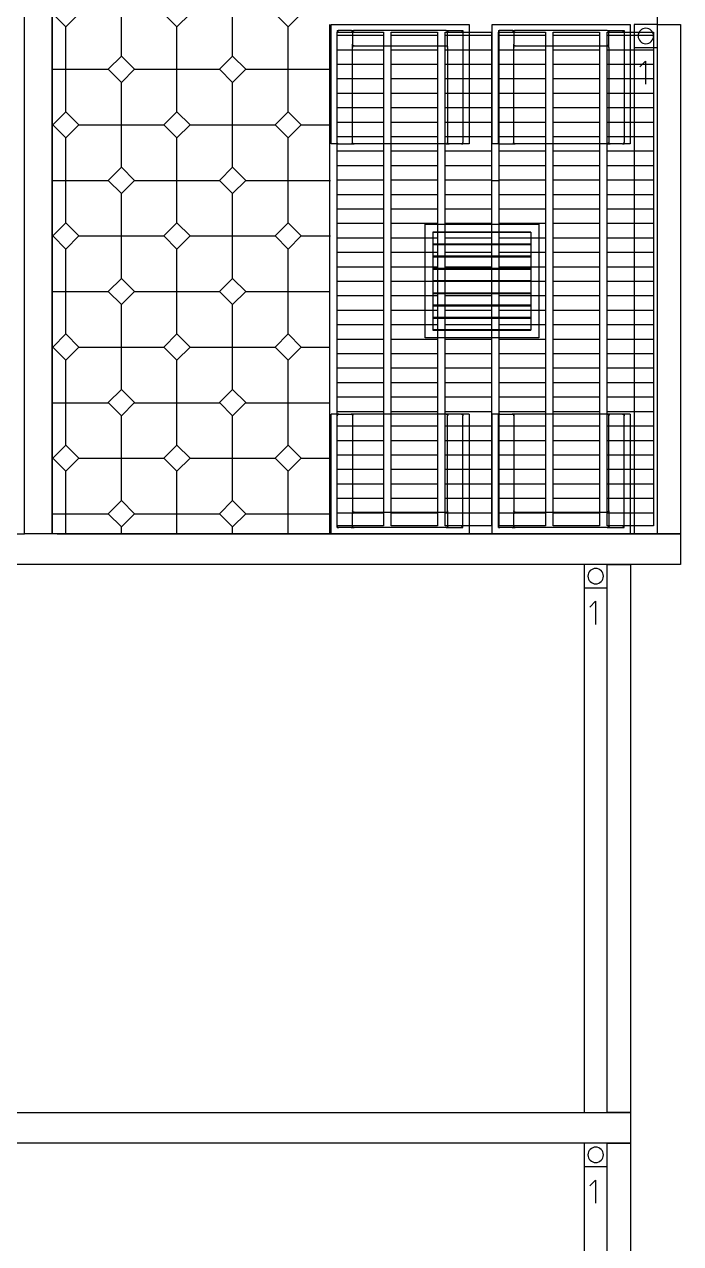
# Model space of a CAD drawing. Header units: millimetres. Extents: x -12551121 to 353735, y 112272 to 285506.
# Drawn here: x 99092 to 103342, y 161951 to 169851 of the extents above; entities that cross this region are included whole.
import ezdxf

# ---------------------------------------------------------------- set-up
doc = ezdxf.new("R2010")
doc.units = ezdxf.units.MM
doc.header["$MEASUREMENT"] = 0
for name, color, linetype in [('+AT9-HATCH', 8, 'Continuous'), ('+AT9_Hardscape', 1, 'Continuous'), ('AM-LOW WALL', 2, 'Continuous'), ('AM-SCUPPERDRAIN', 2, 'Continuous'), ('SHEARWALL L9-L28', 4, 'Continuous')]:
    doc.layers.add(name, color=color, linetype=linetype)
doc.layers.add('WALL-RETCUT-1', color=1, linetype='Continuous', lineweight=25)

# ---------------------------------------------------------------- blocks, each defined once
blk = doc.blocks.new('FT_1')
at = {"color": 0}
blk.add_lwpolyline([(-75, -75), (-75, 75), (75, 75), (75, -75)], close=True, dxfattribs=at)
blk.add_circle((0, 0), 50, dxfattribs=at)
blk = doc.blocks.new('cof2')
at = {"layer": '+AT9_Hardscape', "color": 1}
for p, q in [((-840.6, 1561.6), (52.9, 1561.6)), ((-840.6, 787.1), (-840.6, 1561.6)), ((-800.9, 1521.8), (-791, 1521.8)), ((-800.9, 1521.8), (-800.9, 1511.9)), ((-800.7, 1513.9), (-800.9, 1511.9)), ((-800.9, 797.1), (-800.9, 1511.9)), ((-800.2, 1515.7), (-800.7, 1513.9)), ((-799.2, 1517.4), (-800.2, 1515.7)), ((-798, 1518.9), (-799.2, 1517.4)), ((-796.5, 1520.2), (-798, 1518.9)), ((-794.8, 1521.1), (-796.5, 1520.2)), ((-792.9, 1521.7), (-794.8, 1521.1)), ((-791, 1521.8), (-792.9, 1521.7)), ((-711.6, 1521.8), (-791, 1521.8)), ((-709.6, 1521.7), (-711.6, 1521.8)), ((-711.6, 1521.8), (-691.7, 1521.8)), ((-707.8, 1521.1), (-709.6, 1521.7)), ((-706, 1520.2), (-707.8, 1521.1)), ((-704.5, 1518.9), (-706, 1520.2)), ((-703.3, 1517.4), (-704.5, 1518.9)), ((-702.4, 1515.7), (-703.3, 1517.4)), ((-701.8, 1513.9), (-702.4, 1515.7)), ((-701.6, 1511.9), (-701.8, 1513.9)), ((-701.4, 1513.9), (-701.6, 1511.9)), ((-701.6, 1511.9), (-701.6, 1432.5)), ((-700.9, 1515.7), (-701.4, 1513.9)), ((-700, 1517.4), (-700.9, 1515.7)), ((-698.7, 1518.9), (-700, 1517.4)), ((-697.2, 1520.2), (-698.7, 1518.9)), ((-695.5, 1521.1), (-697.2, 1520.2)), ((-693.6, 1521.7), (-695.5, 1521.1)), ((-691.7, 1521.8), (-693.6, 1521.7)), ((-96, 1521.8), (-691.7, 1521.8)), ((-96, 1521.8), (-94.1, 1521.7)), ((-96, 1521.8), (-76.1, 1521.8)), ((-94.1, 1521.7), (-92.2, 1521.1)), ((-92.2, 1521.1), (-90.5, 1520.2)), ((-90.5, 1520.2), (-89, 1518.9)), ((-89, 1518.9), (-87.7, 1517.4)), ((-87.7, 1517.4), (-86.8, 1515.7)), ((-86.8, 1515.7), (-86.3, 1513.9)), ((-86.3, 1513.9), (-86.1, 1511.9)), ((-85.9, 1513.9), (-86.1, 1511.9)), ((-86.1, 1432.5), (-86.1, 1511.9)), ((-85.3, 1515.7), (-85.9, 1513.9)), ((-84.4, 1517.4), (-85.3, 1515.7)), ((-84.4, 1517.4), (-83.2, 1518.9)), ((-83.2, 1518.9), (-81.7, 1520.2)), ((-81.7, 1520.2), (-79.9, 1521.1)), ((-79.9, 1521.1), (-78.1, 1521.7)), ((-78.1, 1521.7), (-76.1, 1521.8)), ((-76.1, 1521.8), (13.2, 1521.8)), ((13.2, 1521.8), (5.2, 1513.9)), ((13.2, 1521.8), (13.2, 797.1)), ((52.9, 1561.6), (52.9, 787.1)), ((202.9, 1561.6), (1096.5, 1561.6)), ((202.9, 787.1), (202.9, 1561.6)), ((242.6, 1521.8), (252.6, 1521.8)), ((242.6, 1521.8), (242.6, 1511.9)), ((242.8, 1513.9), (242.6, 1511.9)), ((242.6, 797.1), (242.6, 1511.9)), ((243.4, 1515.7), (242.8, 1513.9)), ((244.3, 1517.4), (243.4, 1515.7)), ((245.5, 1518.9), (244.3, 1517.4)), ((247.1, 1520.2), (245.5, 1518.9)), ((248.8, 1521.1), (247.1, 1520.2)), ((250.6, 1521.7), (248.8, 1521.1)), ((252.6, 1521.8), (250.6, 1521.7)), ((332, 1521.8), (252.6, 1521.8)), ((333.9, 1521.7), (332, 1521.8)), ((332, 1521.8), (351.9, 1521.8)), ((335.8, 1521.1), (333.9, 1521.7)), ((337.5, 1520.2), (335.8, 1521.1)), ((339, 1518.9), (337.5, 1520.2)), ((340.2, 1517.4), (339, 1518.9)), ((341.2, 1515.7), (340.2, 1517.4)), ((341.7, 1513.9), (341.2, 1515.7)), ((341.9, 1511.9), (341.7, 1513.9)), ((342.1, 1513.9), (341.9, 1511.9)), ((341.9, 1511.9), (341.9, 1432.5)), ((342.7, 1515.7), (342.1, 1513.9)), ((343.6, 1517.4), (342.7, 1515.7)), ((344.8, 1518.9), (343.6, 1517.4)), ((346.3, 1520.2), (344.8, 1518.9)), ((348.1, 1521.1), (346.3, 1520.2)), ((349.9, 1521.7), (348.1, 1521.1)), ((351.9, 1521.8), (349.9, 1521.7)), ((947.6, 1521.8), (351.9, 1521.8)), ((947.6, 1521.8), (949.5, 1521.7)), ((947.6, 1521.8), (967.4, 1521.8)), ((949.5, 1521.7), (951.4, 1521.1)), ((951.4, 1521.1), (953.1, 1520.2)), ((953.1, 1520.2), (954.6, 1518.9)), ((954.6, 1518.9), (955.8, 1517.4)), ((955.8, 1517.4), (956.7, 1515.7)), ((956.7, 1515.7), (957.3, 1513.9)), ((957.3, 1513.9), (957.5, 1511.9)), ((957.7, 1513.9), (957.5, 1511.9)), ((957.5, 1432.5), (957.5, 1511.9)), ((958.2, 1515.7), (957.7, 1513.9)), ((959.2, 1517.4), (958.2, 1515.7)), ((959.2, 1517.4), (960.4, 1518.9)), ((960.4, 1518.9), (961.9, 1520.2)), ((961.9, 1520.2), (963.6, 1521.1)), ((963.6, 1521.1), (965.5, 1521.7)), ((965.5, 1521.7), (967.4, 1521.8)), ((967.4, 1521.8), (1056.8, 1521.8)), ((1056.8, 1521.8), (1048.8, 1513.9)), ((1056.8, 1521.8), (1056.8, 797.1)), ((1096.5, 1561.6), (1096.5, 787.1)), ((-701.4, 1430.6), (-701.6, 1432.5)), ((-701.6, 1412.6), (-701.6, 1432.5)), ((-700.9, 1428.7), (-701.4, 1430.6)), ((-700, 1427), (-700.9, 1428.7)), ((-698.7, 1425.5), (-700, 1427)), ((-697.2, 1424.2), (-698.7, 1425.5)), ((-695.5, 1423.3), (-697.2, 1424.2)), ((-693.6, 1422.8), (-695.5, 1423.3)), ((-693.6, 1422.4), (-695.5, 1421.8)), ((-691.7, 1422.6), (-693.6, 1422.8)), ((-691.7, 1422.6), (-693.6, 1422.4)), ((-691.7, 1422.6), (-96, 1422.6)), ((-96, 1422.6), (-94.1, 1422.8)), ((-96, 1422.6), (-94.1, 1422.4)), ((-94.1, 1422.8), (-92.2, 1423.3)), ((-94.1, 1422.4), (-92.2, 1421.8)), ((-92.2, 1423.3), (-90.5, 1424.2)), ((-90.5, 1424.2), (-89, 1425.5)), ((-89, 1425.5), (-87.7, 1427)), ((-87.7, 1427), (-86.8, 1428.7)), ((-86.8, 1428.7), (-86.3, 1430.6)), ((-86.3, 1430.6), (-86.1, 1432.5)), ((-86.1, 1412.6), (-86.1, 1432.5)), ((342.1, 1430.6), (341.9, 1432.5)), ((341.9, 1412.6), (341.9, 1432.5)), ((342.7, 1428.7), (342.1, 1430.6)), ((343.6, 1427), (342.7, 1428.7)), ((344.8, 1425.5), (343.6, 1427)), ((346.3, 1424.2), (344.8, 1425.5)), ((348.1, 1423.3), (346.3, 1424.2)), ((349.9, 1422.8), (348.1, 1423.3)), ((349.9, 1422.4), (348.1, 1421.8)), ((351.9, 1422.6), (349.9, 1422.8)), ((351.9, 1422.6), (349.9, 1422.4)), ((351.9, 1422.6), (947.6, 1422.6)), ((947.6, 1422.6), (949.5, 1422.8)), ((947.6, 1422.6), (949.5, 1422.4)), ((949.5, 1422.8), (951.4, 1423.3)), ((949.5, 1422.4), (951.4, 1421.8)), ((951.4, 1423.3), (953.1, 1424.2)), ((953.1, 1424.2), (954.6, 1425.5)), ((954.6, 1425.5), (955.8, 1427)), ((955.8, 1427), (956.7, 1428.7)), ((956.7, 1428.7), (957.3, 1430.6)), ((957.3, 1430.6), (957.5, 1432.5)), ((957.5, 1412.6), (957.5, 1432.5)), ((-701.4, 1414.6), (-701.6, 1412.6)), ((-701.6, 797.1), (-701.6, 1412.6)), ((-700.9, 1416.4), (-701.4, 1414.6)), ((-700, 1418.2), (-700.9, 1416.4)), ((-698.7, 1419.7), (-700, 1418.2)), ((-697.2, 1420.9), (-698.7, 1419.7)), ((-695.5, 1421.8), (-697.2, 1420.9)), ((-92.2, 1421.8), (-90.5, 1420.9)), ((-90.5, 1420.9), (-89, 1419.7)), ((-89, 1419.7), (-87.7, 1418.2)), ((-87.7, 1418.2), (-86.8, 1416.4)), ((-86.3, 1414.6), (-86.8, 1416.4)), ((-86.1, 1412.6), (-86.3, 1414.6)), ((-86.1, 1412.6), (-86.1, 797.1)), ((342.1, 1414.6), (341.9, 1412.6)), ((341.9, 797.1), (341.9, 1412.6)), ((342.7, 1416.4), (342.1, 1414.6)), ((343.6, 1418.2), (342.7, 1416.4)), ((344.8, 1419.7), (343.6, 1418.2)), ((346.3, 1420.9), (344.8, 1419.7)), ((348.1, 1421.8), (346.3, 1420.9)), ((951.4, 1421.8), (953.1, 1420.9)), ((953.1, 1420.9), (954.6, 1419.7)), ((954.6, 1419.7), (955.8, 1418.2)), ((955.8, 1418.2), (956.7, 1416.4)), ((957.3, 1414.6), (956.7, 1416.4)), ((957.5, 1412.6), (957.3, 1414.6)), ((957.5, 1412.6), (957.5, 797.1)), ((-800.7, 795.1), (-800.9, 797.1)), ((-800.9, 787.1), (-800.9, 797.1)), ((-800.2, 793.3), (-800.7, 795.1)), ((-799.2, 791.6), (-800.2, 793.3)), ((-799.2, 791.6), (-798, 790.1)), ((-798, 790.1), (-796.5, 788.8)), ((-706, 788.8), (-704.5, 790.1)), ((-704.5, 790.1), (-703.3, 791.6)), ((-703.3, 791.6), (-702.4, 793.3)), ((-702.4, 793.3), (-701.8, 795.1)), ((-701.8, 795.1), (-701.6, 797.1)), ((-701.4, 795.1), (-701.6, 797.1)), ((-700.9, 793.3), (-701.4, 795.1)), ((-700, 791.6), (-700.9, 793.3)), ((-698.7, 790.1), (-700, 791.6)), ((-697.2, 788.8), (-698.7, 790.1)), ((-90.5, 788.8), (-89, 790.1)), ((-89, 790.1), (-87.7, 791.6)), ((-87.7, 791.6), (-86.8, 793.3)), ((-86.8, 793.3), (-86.3, 795.1)), ((-86.3, 795.1), (-86.1, 797.1)), ((-85.9, 795.1), (-86.1, 797.1)), ((-85.3, 793.3), (-85.9, 795.1)), ((-84.4, 791.6), (-85.3, 793.3)), ((-83.2, 790.1), (-84.4, 791.6)), ((-81.7, 788.8), (-83.2, 790.1)), ((8.8, 788.8), (10.3, 790.1)), ((10.3, 790.1), (11.5, 791.6)), ((11.5, 791.6), (12.5, 793.3)), ((12.5, 793.3), (13, 795.1)), ((13, 795.1), (13.2, 797.1)), ((13.2, 787.1), (13.2, 797.1)), ((242.8, 795.1), (242.6, 797.1)), ((242.6, 787.1), (242.6, 797.1)), ((243.4, 793.3), (242.8, 795.1)), ((244.3, 791.6), (243.4, 793.3)), ((244.3, 791.6), (245.5, 790.1)), ((245.5, 790.1), (247.1, 788.8)), ((337.5, 788.8), (339, 790.1)), ((339, 790.1), (340.2, 791.6)), ((340.2, 791.6), (341.2, 793.3)), ((341.2, 793.3), (341.7, 795.1)), ((341.7, 795.1), (341.9, 797.1)), ((342.1, 795.1), (341.9, 797.1)), ((342.7, 793.3), (342.1, 795.1)), ((343.6, 791.6), (342.7, 793.3)), ((344.8, 790.1), (343.6, 791.6)), ((346.3, 788.8), (344.8, 790.1)), ((953.1, 788.8), (954.6, 790.1)), ((954.6, 790.1), (955.8, 791.6)), ((955.8, 791.6), (956.7, 793.3)), ((956.7, 793.3), (957.3, 795.1)), ((957.3, 795.1), (957.5, 797.1)), ((957.7, 795.1), (957.5, 797.1)), ((958.2, 793.3), (957.7, 795.1)), ((959.2, 791.6), (958.2, 793.3)), ((960.4, 790.1), (959.2, 791.6)), ((961.9, 788.8), (960.4, 790.1)), ((1052.4, 788.8), (1053.9, 790.1)), ((1053.9, 790.1), (1055.1, 791.6)), ((1055.1, 791.6), (1056, 793.3)), ((1056, 793.3), (1056.6, 795.1)), ((1056.6, 795.1), (1056.8, 797.1)), ((1056.8, 787.1), (1056.8, 797.1)), ((-800.9, 787.1), (-840.6, 787.1)), ((-800.9, 787.1), (-791, 787.1)), ((-796.5, 788.8), (-794.8, 787.9)), ((-794.8, 787.9), (-792.9, 787.3)), ((-792.9, 787.3), (-791, 787.1)), ((-791, 787.1), (-711.6, 787.1)), ((-711.6, 787.1), (-709.6, 787.3)), ((-711.6, 787.1), (-691.7, 787.1)), ((-709.6, 787.3), (-707.8, 787.9)), ((-707.8, 787.9), (-706, 788.8)), ((-695.5, 787.9), (-697.2, 788.8)), ((-693.6, 787.3), (-695.5, 787.9)), ((-691.7, 787.1), (-693.6, 787.3)), ((-96, 787.1), (-691.7, 787.1)), ((-96, 787.1), (-94.1, 787.3)), ((-96, 787.1), (-76.1, 787.1)), ((-94.1, 787.3), (-92.2, 787.9)), ((-92.2, 787.9), (-90.5, 788.8)), ((-79.9, 787.9), (-81.7, 788.8)), ((-78.1, 787.3), (-79.9, 787.9)), ((-76.1, 787.1), (-78.1, 787.3)), ((3.3, 787.1), (-76.1, 787.1)), ((3.3, 787.1), (5.2, 787.3)), ((3.3, 787.1), (13.2, 787.1)), ((5.2, 787.3), (7.1, 787.9)), ((7.1, 787.9), (8.8, 788.8)), ((52.9, 787.1), (13.2, 787.1)), ((242.6, 787.1), (202.9, 787.1)), ((242.6, 787.1), (252.6, 787.1)), ((247.1, 788.8), (248.8, 787.9)), ((248.8, 787.9), (250.6, 787.3)), ((250.6, 787.3), (252.6, 787.1)), ((252.6, 787.1), (332, 787.1)), ((332, 787.1), (333.9, 787.3)), ((332, 787.1), (351.9, 787.1)), ((333.9, 787.3), (335.8, 787.9)), ((335.8, 787.9), (337.5, 788.8)), ((348.1, 787.9), (346.3, 788.8)), ((349.9, 787.3), (348.1, 787.9)), ((351.9, 787.1), (349.9, 787.3)), ((947.6, 787.1), (351.9, 787.1)), ((947.6, 787.1), (949.5, 787.3)), ((947.6, 787.1), (967.4, 787.1)), ((949.5, 787.3), (951.4, 787.9)), ((951.4, 787.9), (953.1, 788.8)), ((963.6, 787.9), (961.9, 788.8)), ((965.5, 787.3), (963.6, 787.9)), ((967.4, 787.1), (965.5, 787.3)), ((1046.8, 787.1), (967.4, 787.1)), ((1046.8, 787.1), (1048.8, 787.3)), ((1046.8, 787.1), (1056.8, 787.1)), ((1048.8, 787.3), (1050.6, 787.9)), ((1050.6, 787.9), (1052.4, 788.8)), ((1096.5, 787.1), (1056.8, 787.1)), ((-232.5, -469.7), (-232.5, 266.9)), ((-232.5, 266.9), (504.1, 266.9)), ((504.1, 266.9), (504.1, -469.7)), ((453.3, 216.1), (-181.7, 216.1)), ((-181.7, 216.1), (-181.7, 214.4)), ((-181.7, 214.4), (-181.7, 138.2)), ((-181.7, 214.4), (453.3, 214.4)), ((453.3, 216.1), (453.3, 214.4)), ((453.3, 214.4), (453.3, 138.2)), ((-181.7, 138.2), (-181.7, 135.1)), ((453.3, 138.2), (-181.7, 138.2)), ((-181.7, 135.1), (-181.7, 58.9)), ((-181.7, 135.1), (453.3, 135.1)), ((453.3, 138.2), (453.3, 135.1)), ((453.3, 135.1), (453.3, 58.9)), ((-181.7, 58.9), (-181.7, 55.7)), ((453.3, 58.9), (-181.7, 58.9)), ((-181.7, 55.7), (453.3, 55.7)), ((-181.7, 55.7), (-181.7, -20.5)), ((453.3, 58.9), (453.3, 55.7)), ((453.3, 55.7), (453.3, -20.5)), ((-181.7, -20.5), (-181.7, -23.7)), ((453.3, -20.5), (-181.7, -20.5)), ((-181.7, -23.7), (453.3, -23.7)), ((-181.7, -23.7), (-181.7, -99.9)), ((453.3, -20.5), (453.3, -23.7)), ((453.3, -23.7), (453.3, -99.9)), ((-181.7, -99.9), (-181.7, -103.1)), ((453.3, -99.9), (-181.7, -99.9)), ((-181.7, -103.1), (-181.7, -179.3)), ((-181.7, -103.1), (453.3, -103.1)), ((453.3, -99.9), (453.3, -103.1)), ((453.3, -103.1), (453.3, -179.3)), ((-181.7, -179.3), (-181.7, -182.4)), ((453.3, -179.3), (-181.7, -179.3)), ((-181.7, -182.4), (453.3, -182.4)), ((-181.7, -182.4), (-181.7, -258.6)), ((453.3, -179.3), (453.3, -182.4)), ((453.3, -182.4), (453.3, -258.6)), ((-181.7, -258.6), (-181.7, -261.8)), ((453.3, -258.6), (-181.7, -258.6)), ((-181.7, -261.8), (-181.7, -338)), ((-181.7, -261.8), (453.3, -261.8)), ((453.3, -258.6), (453.3, -261.8)), ((453.3, -261.8), (453.3, -338)), ((-181.7, -338), (-181.7, -341.2)), ((453.3, -338), (-181.7, -338)), ((-181.7, -341.2), (453.3, -341.2)), ((-181.7, -341.2), (-181.7, -417.4)), ((453.3, -338), (453.3, -341.2)), ((453.3, -341.2), (453.3, -417.4)), ((504.1, -469.7), (-232.5, -469.7)), ((-181.7, -417.4), (-181.7, -418.9)), ((453.3, -417.4), (-181.7, -417.4)), ((-181.7, -418.9), (453.3, -418.9)), ((453.3, -417.4), (453.3, -418.9)), ((-800.9, -964), (-840.6, -964)), ((-840.6, -1738.4), (-840.6, -964)), ((-791, -964), (-800.9, -964)), ((-800.9, -974), (-800.9, -964)), ((-800.7, -972), (-800.9, -974)), ((-800.9, -1688.8), (-800.9, -974)), ((-800.2, -970.2), (-800.7, -972)), ((-799.2, -968.4), (-800.2, -970.2)), ((-798, -966.9), (-799.2, -968.4)), ((-798, -966.9), (-796.5, -965.7)), ((-796.5, -965.7), (-794.8, -964.8)), ((-794.8, -964.8), (-792.9, -964.2)), ((-792.9, -964.2), (-791, -964)), ((-791, -964), (-711.6, -964)), ((-711.6, -964), (-709.6, -964.2)), ((-691.7, -964), (-711.6, -964)), ((-709.6, -964.2), (-707.8, -964.8)), ((-707.8, -964.8), (-706, -965.7)), ((-706, -965.7), (-704.5, -966.9)), ((-704.5, -966.9), (-703.3, -968.4)), ((-703.3, -968.4), (-702.4, -970.2)), ((-702.4, -970.2), (-701.8, -972)), ((-701.8, -972), (-701.6, -974)), ((-701.4, -972), (-701.6, -974)), ((-701.6, -974), (-701.6, -1589.5)), ((-700.9, -970.2), (-701.4, -972)), ((-700, -968.4), (-700.9, -970.2)), ((-698.7, -966.9), (-700, -968.4)), ((-697.2, -965.7), (-698.7, -966.9)), ((-695.5, -964.8), (-697.2, -965.7)), ((-693.6, -964.2), (-695.5, -964.8)), ((-691.7, -964), (-693.6, -964.2)), ((-96, -964), (-691.7, -964)), ((-96, -964), (-94.1, -964.2)), ((-76.1, -964), (-96, -964)), ((-94.1, -964.2), (-92.2, -964.8)), ((-92.2, -964.8), (-90.5, -965.7)), ((-90.5, -965.7), (-89, -966.9)), ((-89, -966.9), (-87.7, -968.4)), ((-87.7, -968.4), (-86.8, -970.2)), ((-86.8, -970.2), (-86.3, -972)), ((-86.3, -972), (-86.1, -974)), ((-85.9, -972), (-86.1, -974)), ((-86.1, -1589.5), (-86.1, -974)), ((-85.3, -970.2), (-85.9, -972)), ((-84.4, -968.4), (-85.3, -970.2)), ((-83.2, -966.9), (-84.4, -968.4)), ((-81.7, -965.7), (-83.2, -966.9)), ((-79.9, -964.8), (-81.7, -965.7)), ((-78.1, -964.2), (-79.9, -964.8)), ((-76.1, -964), (-78.1, -964.2)), ((3.3, -964), (-76.1, -964)), ((3.3, -964), (5.2, -964.2)), ((13.2, -964), (3.3, -964)), ((5.2, -964.2), (7.1, -964.8)), ((7.1, -964.8), (8.8, -965.7)), ((8.8, -965.7), (10.3, -966.9)), ((10.3, -966.9), (11.5, -968.4)), ((11.5, -968.4), (12.5, -970.2)), ((12.5, -970.2), (13, -972)), ((13, -972), (13.2, -974)), ((52.9, -964), (13.2, -964)), ((13.2, -964), (13.2, -974)), ((13.2, -1698.7), (13.2, -974)), ((52.9, -964), (52.9, -1738.4)), ((242.6, -964), (202.9, -964)), ((202.9, -1738.4), (202.9, -964)), ((252.6, -964), (242.6, -964)), ((242.6, -974), (242.6, -964)), ((242.8, -972), (242.6, -974)), ((242.6, -1688.8), (242.6, -974)), ((243.4, -970.2), (242.8, -972)), ((244.3, -968.4), (243.4, -970.2)), ((245.5, -966.9), (244.3, -968.4)), ((245.5, -966.9), (247.1, -965.7)), ((247.1, -965.7), (248.8, -964.8)), ((248.8, -964.8), (250.6, -964.2)), ((250.6, -964.2), (252.6, -964)), ((252.6, -964), (332, -964)), ((332, -964), (333.9, -964.2)), ((351.9, -964), (332, -964)), ((333.9, -964.2), (335.8, -964.8)), ((335.8, -964.8), (337.5, -965.7)), ((337.5, -965.7), (339, -966.9)), ((339, -966.9), (340.2, -968.4)), ((340.2, -968.4), (341.2, -970.2)), ((341.2, -970.2), (341.7, -972)), ((341.7, -972), (341.9, -974)), ((342.1, -972), (341.9, -974)), ((341.9, -974), (341.9, -1589.5)), ((342.7, -970.2), (342.1, -972)), ((343.6, -968.4), (342.7, -970.2)), ((344.8, -966.9), (343.6, -968.4)), ((346.3, -965.7), (344.8, -966.9)), ((348.1, -964.8), (346.3, -965.7)), ((349.9, -964.2), (348.1, -964.8)), ((351.9, -964), (349.9, -964.2)), ((947.6, -964), (351.9, -964)), ((947.6, -964), (949.5, -964.2)), ((967.4, -964), (947.6, -964)), ((949.5, -964.2), (951.4, -964.8)), ((951.4, -964.8), (953.1, -965.7)), ((953.1, -965.7), (954.6, -966.9)), ((954.6, -966.9), (955.8, -968.4)), ((955.8, -968.4), (956.7, -970.2)), ((956.7, -970.2), (957.3, -972)), ((957.3, -972), (957.5, -974)), ((957.7, -972), (957.5, -974)), ((957.5, -1589.5), (957.5, -974)), ((958.2, -970.2), (957.7, -972)), ((959.2, -968.4), (958.2, -970.2)), ((960.4, -966.9), (959.2, -968.4)), ((961.9, -965.7), (960.4, -966.9)), ((963.6, -964.8), (961.9, -965.7)), ((965.5, -964.2), (963.6, -964.8)), ((967.4, -964), (965.5, -964.2)), ((1046.8, -964), (967.4, -964)), ((1046.8, -964), (1048.8, -964.2)), ((1056.8, -964), (1046.8, -964)), ((1048.8, -964.2), (1050.6, -964.8)), ((1050.6, -964.8), (1052.4, -965.7)), ((1052.4, -965.7), (1053.9, -966.9)), ((1053.9, -966.9), (1055.1, -968.4)), ((1055.1, -968.4), (1056, -970.2)), ((1056, -970.2), (1056.6, -972)), ((1056.6, -972), (1056.8, -974)), ((1096.5, -964), (1056.8, -964)), ((1056.8, -964), (1056.8, -974)), ((1056.8, -1698.7), (1056.8, -974)), ((1096.5, -964), (1096.5, -1738.4)), ((-701.4, -1591.5), (-701.6, -1589.5)), ((-701.6, -1589.5), (-701.6, -1609.4)), ((-701.4, -1607.4), (-701.6, -1609.4)), ((-701.6, -1688.8), (-701.6, -1609.4)), ((-700.9, -1593.3), (-701.4, -1591.5)), ((-700.9, -1605.6), (-701.4, -1607.4)), ((-700, -1595), (-700.9, -1593.3)), ((-700, -1603.9), (-700.9, -1605.6)), ((-698.7, -1596.5), (-700, -1595)), ((-698.7, -1602.4), (-700, -1603.9)), ((-697.2, -1597.8), (-698.7, -1596.5)), ((-697.2, -1601.1), (-698.7, -1602.4)), ((-695.5, -1598.7), (-697.2, -1597.8)), ((-695.5, -1600.2), (-697.2, -1601.1)), ((-693.6, -1599.3), (-695.5, -1598.7)), ((-693.6, -1599.6), (-695.5, -1600.2)), ((-691.7, -1599.4), (-693.6, -1599.3)), ((-691.7, -1599.4), (-693.6, -1599.6)), ((-691.7, -1599.4), (-96, -1599.4)), ((-96, -1599.4), (-94.1, -1599.3)), ((-96, -1599.4), (-94.1, -1599.6)), ((-94.1, -1599.3), (-92.2, -1598.7)), ((-94.1, -1599.6), (-92.2, -1600.2)), ((-92.2, -1598.7), (-90.5, -1597.8)), ((-92.2, -1600.2), (-90.5, -1601.1)), ((-90.5, -1597.8), (-89, -1596.5)), ((-90.5, -1601.1), (-89, -1602.4)), ((-89, -1596.5), (-87.7, -1595)), ((-89, -1602.4), (-87.7, -1603.9)), ((-87.7, -1595), (-86.8, -1593.3)), ((-87.7, -1603.9), (-86.8, -1605.6)), ((-86.3, -1591.5), (-86.8, -1593.3)), ((-86.8, -1605.6), (-86.3, -1607.4)), ((-86.1, -1589.5), (-86.3, -1591.5)), ((-86.3, -1607.4), (-86.1, -1609.4)), ((-86.1, -1589.5), (-86.1, -1609.4)), ((-86.1, -1609.4), (-86.1, -1688.8)), ((342.1, -1591.5), (341.9, -1589.5)), ((341.9, -1589.5), (341.9, -1609.4)), ((342.1, -1607.4), (341.9, -1609.4)), ((341.9, -1688.8), (341.9, -1609.4)), ((342.7, -1593.3), (342.1, -1591.5)), ((342.7, -1605.6), (342.1, -1607.4)), ((343.6, -1595), (342.7, -1593.3)), ((343.6, -1603.9), (342.7, -1605.6)), ((344.8, -1596.5), (343.6, -1595)), ((344.8, -1602.4), (343.6, -1603.9)), ((346.3, -1597.8), (344.8, -1596.5)), ((346.3, -1601.1), (344.8, -1602.4)), ((348.1, -1598.7), (346.3, -1597.8)), ((348.1, -1600.2), (346.3, -1601.1)), ((349.9, -1599.3), (348.1, -1598.7)), ((349.9, -1599.6), (348.1, -1600.2)), ((351.9, -1599.4), (349.9, -1599.3)), ((351.9, -1599.4), (349.9, -1599.6)), ((351.9, -1599.4), (947.6, -1599.4)), ((947.6, -1599.4), (949.5, -1599.3)), ((947.6, -1599.4), (949.5, -1599.6)), ((949.5, -1599.3), (951.4, -1598.7)), ((949.5, -1599.6), (951.4, -1600.2)), ((951.4, -1598.7), (953.1, -1597.8)), ((951.4, -1600.2), (953.1, -1601.1)), ((953.1, -1597.8), (954.6, -1596.5)), ((953.1, -1601.1), (954.6, -1602.4)), ((954.6, -1596.5), (955.8, -1595)), ((954.6, -1602.4), (955.8, -1603.9)), ((955.8, -1595), (956.7, -1593.3)), ((955.8, -1603.9), (956.7, -1605.6)), ((957.3, -1591.5), (956.7, -1593.3)), ((956.7, -1605.6), (957.3, -1607.4)), ((957.5, -1589.5), (957.3, -1591.5)), ((957.3, -1607.4), (957.5, -1609.4)), ((957.5, -1589.5), (957.5, -1609.4)), ((957.5, -1609.4), (957.5, -1688.8)), ((-800.7, -1690.7), (-800.9, -1688.8)), ((-800.9, -1698.7), (-800.9, -1688.8)), ((-800.9, -1698.7), (-791, -1698.7)), ((-800.2, -1692.6), (-800.7, -1690.7)), ((-799.2, -1694.3), (-800.2, -1692.6)), ((-798, -1695.8), (-799.2, -1694.3)), ((-796.5, -1697.1), (-798, -1695.8)), ((-794.8, -1698), (-796.5, -1697.1)), ((-792.9, -1698.5), (-794.8, -1698)), ((-791, -1698.7), (-792.9, -1698.5)), ((-711.6, -1698.7), (-791, -1698.7)), ((-709.6, -1698.5), (-711.6, -1698.7)), ((-711.6, -1698.7), (-691.7, -1698.7)), ((-707.8, -1698), (-709.6, -1698.5)), ((-706, -1697.1), (-707.8, -1698)), ((-704.5, -1695.8), (-706, -1697.1)), ((-703.3, -1694.3), (-704.5, -1695.8)), ((-702.4, -1692.6), (-703.3, -1694.3)), ((-701.8, -1690.7), (-702.4, -1692.6)), ((-701.6, -1688.8), (-701.8, -1690.7)), ((-701.4, -1690.7), (-701.6, -1688.8)), ((-700.9, -1692.6), (-701.4, -1690.7)), ((-700, -1694.3), (-700.9, -1692.6)), ((-698.7, -1695.8), (-700, -1694.3)), ((-697.2, -1697.1), (-698.7, -1695.8)), ((-695.5, -1698), (-697.2, -1697.1)), ((-693.6, -1698.5), (-695.5, -1698)), ((-691.7, -1698.7), (-693.6, -1698.5)), ((-96, -1698.7), (-691.7, -1698.7)), ((-96, -1698.7), (-94.1, -1698.5)), ((-96, -1698.7), (-76.1, -1698.7)), ((-94.1, -1698.5), (-92.2, -1698)), ((-92.2, -1698), (-90.5, -1697.1)), ((-90.5, -1697.1), (-89, -1695.8)), ((-89, -1695.8), (-87.7, -1694.3)), ((-87.7, -1694.3), (-86.8, -1692.6)), ((-86.8, -1692.6), (-86.3, -1690.7)), ((-86.3, -1690.7), (-86.1, -1688.8)), ((-85.9, -1690.7), (-86.1, -1688.8)), ((-85.3, -1692.6), (-85.9, -1690.7)), ((-84.4, -1694.3), (-85.3, -1692.6)), ((-84.4, -1694.3), (-83.2, -1695.8)), ((-83.2, -1695.8), (-81.7, -1697.1)), ((-81.7, -1697.1), (-79.9, -1698)), ((-79.9, -1698), (-78.1, -1698.5)), ((-78.1, -1698.5), (-76.1, -1698.7)), ((-76.1, -1698.7), (13.2, -1698.7)), ((13.2, -1698.7), (5.2, -1690.7)), ((242.8, -1690.7), (242.6, -1688.8)), ((242.6, -1698.7), (242.6, -1688.8)), ((242.6, -1698.7), (252.6, -1698.7)), ((243.4, -1692.6), (242.8, -1690.7)), ((244.3, -1694.3), (243.4, -1692.6)), ((245.5, -1695.8), (244.3, -1694.3)), ((247.1, -1697.1), (245.5, -1695.8)), ((248.8, -1698), (247.1, -1697.1)), ((250.6, -1698.5), (248.8, -1698)), ((252.6, -1698.7), (250.6, -1698.5)), ((332, -1698.7), (252.6, -1698.7)), ((333.9, -1698.5), (332, -1698.7)), ((332, -1698.7), (351.9, -1698.7)), ((335.8, -1698), (333.9, -1698.5)), ((337.5, -1697.1), (335.8, -1698)), ((339, -1695.8), (337.5, -1697.1)), ((340.2, -1694.3), (339, -1695.8)), ((341.2, -1692.6), (340.2, -1694.3)), ((341.7, -1690.7), (341.2, -1692.6)), ((341.9, -1688.8), (341.7, -1690.7)), ((342.1, -1690.7), (341.9, -1688.8)), ((342.7, -1692.6), (342.1, -1690.7)), ((343.6, -1694.3), (342.7, -1692.6)), ((344.8, -1695.8), (343.6, -1694.3)), ((346.3, -1697.1), (344.8, -1695.8)), ((348.1, -1698), (346.3, -1697.1)), ((349.9, -1698.5), (348.1, -1698)), ((351.9, -1698.7), (349.9, -1698.5)), ((947.6, -1698.7), (351.9, -1698.7)), ((947.6, -1698.7), (949.5, -1698.5)), ((947.6, -1698.7), (967.4, -1698.7)), ((949.5, -1698.5), (951.4, -1698)), ((951.4, -1698), (953.1, -1697.1)), ((953.1, -1697.1), (954.6, -1695.8)), ((954.6, -1695.8), (955.8, -1694.3)), ((955.8, -1694.3), (956.7, -1692.6)), ((956.7, -1692.6), (957.3, -1690.7)), ((957.3, -1690.7), (957.5, -1688.8)), ((957.7, -1690.7), (957.5, -1688.8)), ((958.2, -1692.6), (957.7, -1690.7)), ((959.2, -1694.3), (958.2, -1692.6)), ((959.2, -1694.3), (960.4, -1695.8)), ((960.4, -1695.8), (961.9, -1697.1)), ((961.9, -1697.1), (963.6, -1698)), ((963.6, -1698), (965.5, -1698.5)), ((965.5, -1698.5), (967.4, -1698.7)), ((967.4, -1698.7), (1056.8, -1698.7)), ((1056.8, -1698.7), (1048.8, -1690.7)), ((52.9, -1738.4), (-840.6, -1738.4)), ((1096.5, -1738.4), (202.9, -1738.4))]:
    blk.add_line(p, q, dxfattribs=at)

msp = doc.modelspace()

# ---------------------------------------------------------------- hatches: boundary and pattern name
at = {"layer": '+AT9-HATCH'}
h = msp.add_hatch(dxfattribs=at)
h.set_pattern_fill('LINE', color=8, scale=750)
h.paths.add_polyline_path([(98342.2, 176851.5), (98342.2, 179526.5), (97292.2, 179526.5, 0.414214), (96392.2, 178626.5), (96392.2, 177751.5, -0.414214), (95292.2, 176651.5), (94892.2, 176651.5), (94892.2, 174751.5), (96392.2, 174751.5, 0.414214), (97292.2, 175651.5), (97292.2, 176001.5), (97292.2, 176451.5, -0.414214), (97692.2, 176851.5), (98342.2, 176851.5)], is_closed=False)
h.paths.add_polyline_path([(98392.2, 179526.5), (98392.2, 176851.5), (98692.2, 176851.5), (98692.2, 179526.5)])
h.paths.add_polyline_path([(98742.2, 179526.5), (98742.2, 176851.5), (99042.2, 176851.5), (99042.2, 179526.5)])
h.paths.add_polyline_path([(99367.2, 179526.5), (99367.2, 176851.5), (99667.2, 176851.5), (99667.2, 179526.5)])
h.paths.add_polyline_path([(99717.2, 179526.5), (99717.2, 176851.5), (100017.2, 176851.5), (100017.2, 179526.5)])
h.paths.add_polyline_path([(100067.2, 179526.5), (100067.2, 176851.5), (100367.2, 176851.5), (100367.2, 179526.5)])
h.paths.add_polyline_path([(100417.2, 179526.5), (100417.2, 176851.5), (100717.2, 176851.5), (100717.2, 179526.5)])
h.paths.add_polyline_path([(101067.2, 176716), (101067.2, 179526.5), (100767.2, 179526.5), (100767.2, 176851.5), (100767.2, 176851.5, -0.21525)])
h.paths.add_polyline_path([(101117.2, 179526.5), (101117.2, 173451.5), (101417.2, 173451.5), (101417.2, 179504, 0.056082), (101217.2, 179526.5), (101117.2, 179526.5)], is_closed=False)
h.paths.add_polyline_path([(101467.2, 179491.1), (101467.2, 173451.5), (101767.2, 173451.5), (101767.2, 179338.9, 0.094274)])
h.paths.add_polyline_path([(102117.2, 178626.6, 0.213378), (101817.2, 179297.3), (101817.2, 173451.5), (102117.2, 173451.5), (102117.2, 178626.5)], is_closed=False)
h.paths.add_polyline_path([(101817.2, 173101.5), (101817.2, 170101.5), (102117.2, 170101.5), (102117.2, 173101.5)])
h.paths.add_polyline_path([(101467.2, 173101.5), (101467.2, 170101.5), (101767.2, 170101.5), (101767.2, 173101.5)])
h.paths.add_polyline_path([(101117.2, 173101.5), (101117.2, 170101.5), (101417.2, 170101.5), (101417.2, 173101.5)])
h.paths.add_polyline_path([(101117.2, 169801.5), (101117.2, 166601.5), (101417.2, 166601.5), (101417.2, 169801.5)])
h.paths.add_polyline_path([(101467.2, 169801.5), (101467.2, 166601.5), (101767.2, 166601.5), (101767.2, 169801.5)])
h.paths.add_polyline_path([(101817.2, 169801.5), (101817.2, 166601.5), (102117.2, 166601.5), (102117.2, 169801.5)])
h.paths.add_polyline_path([(102517.2, 169801.5), (102817.2, 169801.5), (102817.2, 166601.5), (102517.2, 166601.5)])
h.paths.add_polyline_path([(102167.2, 169801.5), (102467.2, 169801.5), (102467.2, 166601.5), (102167.2, 166601.5)])
h.paths.add_polyline_path([(102867.2, 169801.5), (103167.2, 169801.5), (103167.2, 166601.5), (102867.2, 166601.5)])
h.paths.add_polyline_path([(102867.2, 173101.5), (103167.2, 173101.5), (103167.2, 170101.5), (102867.2, 170101.5)])
h.paths.add_polyline_path([(102167.2, 173101.5), (102467.2, 173101.5), (102467.2, 170101.5), (102167.2, 170101.5)])
h.paths.add_polyline_path([(102517.2, 173101.5), (102817.2, 173101.5), (102817.2, 170101.5), (102517.2, 170101.5)])
at = {"layer": '+AT9_Hardscape'}
h = msp.add_hatch(dxfattribs=at)
h.set_pattern_fill('CTYSQMK2', color=8, scale=30)
h.set_pattern_definition([(0, (84.85, 0), (360, 360), [550.293, -169.707]), (90, (0, 84.85), (-360, 360), [550.293, -169.707]), (45, (275.15, 360), (-360.0008, 360.0008), [120, -389.118]), (315, (275.15, 360), (360.0008, 360.0008), [120, -389.118]), (45, (360, 275.15), (-360.0008, 360.0008), [120, -389.118]), (315, (360, 444.85), (360.0008, 360.0008), [120, -389.118])])
h.paths.add_polyline_path([(103192.2, 169851.6), (101067.2, 169851.6), (101067.2, 170051.5), (101067.2, 173151.6), (101067.2, 173351.5), (101067.2, 176451.5, 0.414214), (100767.2, 176751.5), (99292.2, 176751.5), (99092.2, 176751.5), (98142.2, 176751.5), (97692.2, 176751.5, 0.414213), (97392.2, 176451.5), (97392.2, 176001.5), (97392.2, 175651.5, -0.414214), (96392.2, 174651.5), (94842.2, 174651.5), (94842.2, 173826.5), (97342.2, 173826.5), (97342.2, 173226.5), (97342.2, 171216.5), (99072.2, 171216.5), (99092.2, 171216.5), (99092.2, 175751.6), (99272.2, 175751.6), (99292.2, 175751.5), (99292.2, 170526.6), (99272.2, 170526.5), (99272.2, 166551.6), (101067.2, 166551.6), (101078.7, 169851.5), (101972.2, 169851.5), (101972.2, 169801.5), (102117.2, 169801.5), (102117.2, 168556.8), (102167.2, 168556.8), (102161.9, 169077.1), (102122.2, 169077.1), (102122.2, 169851.5), (103015.8, 169851.5), (103015.8, 169801.5), (103042.2, 169801.5), (103042.2, 169851.5), (103192.2, 169851.5)], is_closed=False)
h.paths.add_polyline_path([(102167.2, 171018), (102117.2, 171021.5), (102167.2, 171020.1), (102175.7, 171019.9)], is_closed=False)
h.paths.add_polyline_path([(94842.2, 173226.5), (94822.2, 171216.5), (96211.9, 171216.5), (96442.2, 171216.5), (96442.2, 173226.5), (94842.2, 173226.5)])
h.paths.add_polyline_path([(96442.2, 173226.5), (96442.2, 171216.5), (96742.2, 171216.5), (96742.2, 173226.5)])
h.paths.add_polyline_path([(97042.2, 173226.5), (96742.2, 173226.5), (96742.2, 171216.5), (97042.2, 171216.5)])
h.paths.add_polyline_path([(97042.2, 171216.5), (97342.2, 171216.5), (97342.2, 173226.5), (97042.2, 173226.5)])

# ---------------------------------------------------------------- linework, layer by layer
msp.add_line((101067.2, 169851.5, 0), (101067.2, 166551.5, 0), dxfattribs=at)
at = {"layer": '+AT9_Hardscape', "elevation": 0}
msp.add_lwpolyline([(101067.2, 166551.5), (99272.2, 166551.5), (99272.2, 175751.6), (99092.2, 175751.5), (99092.2, 171216.5), (94822.2, 171216.5), (94842.2, 173226.5), (97342.2, 173226.5), (97342.2, 173826.5), (94842.2, 173826.5), (94842.2, 174651.5), (96392.2, 174651.5)], dxfattribs=at)
for points in [[(99092.2, 175751.6), (99272.2, 175751.6), (99272.2, 166551.5), (99092.2, 166551.5)], [(101117.2, 169801.5), (101417.2, 169801.5), (101417.2, 166601.5), (101117.2, 166601.5)], [(101467.2, 169801.5), (101767.2, 169801.5), (101767.2, 166601.5), (101467.2, 166601.5)], [(101817.2, 169801.5), (102117.2, 169801.5), (102117.2, 166601.5), (101817.2, 166601.5)], [(102167.2, 169801.5), (102467.2, 169801.5), (102467.2, 166601.5), (102167.2, 166601.5)], [(102517.2, 169801.5), (102817.2, 169801.5), (102817.2, 166601.5), (102517.2, 166601.5)], [(102867.2, 169801.5), (103167.2, 169801.5), (103167.2, 166601.5), (102867.2, 166601.5)]]:
    msp.add_lwpolyline(points, close=True, dxfattribs=at)
msp.add_line((103192.2, 166551.5), (103192.2, 173151.5))
at = {"layer": 'AM-LOW WALL'}
for points in [[(103342.2, 166551.5), (103192.2, 166551.5), (103192.2, 169851.5), (103342.2, 169851.5)], [(103017.2, 162801.5), (102867.2, 162801.5), (102867.2, 166351.5), (103017.2, 166351.5)], [(103017.2, 159051.5), (102867.2, 159051.5), (102867.2, 162601.5), (103017.2, 162601.5)]]:
    msp.add_lwpolyline(points, close=True, dxfattribs=at)
at = {"layer": 'AM-LOW WALL', "elevation": 0}
for points in [[(103342.2, 166551.5), (103192.2, 166551.5), (103192.2, 169851.5), (103342.2, 169851.5)], [(103017.2, 162801.5), (102867.2, 162801.5), (102867.2, 166351.5), (103017.2, 166351.5)], [(103017.2, 159051.5), (102867.2, 159051.5), (102867.2, 162601.5), (103017.2, 162601.5)]]:
    msp.add_lwpolyline(points, close=True, dxfattribs=at)
at = {"layer": 'AM-SCUPPERDRAIN', "color": 9}
for points in [[(103042.2, 169701.5), (103042.2, 166551.5)], [(103078.3, 169575.8), (103115.8, 169613.3), (103115.8, 169463.3)], [(102717.2, 166201.5), (102717.2, 162801.5)], [(102753.3, 166075.8), (102790.8, 166113.3), (102790.8, 165963.3)], [(102717.2, 162451.5), (102717.2, 159051.5)], [(102753.3, 162325.8), (102790.8, 162363.3), (102790.8, 162213.3)]]:
    msp.add_lwpolyline(points, dxfattribs=at)
at = {"layer": 'AM-SCUPPERDRAIN', "color": 9, "elevation": 0}
for points in [[(103042.2, 169701.5), (103042.2, 166551.5)], [(103078.3, 169575.8), (103115.8, 169613.3), (103115.8, 169463.3)], [(102717.2, 166201.5), (102717.2, 162801.5)], [(102753.3, 166075.8), (102790.8, 166113.3), (102790.8, 165963.3)], [(102717.2, 162451.5), (102717.2, 159051.5)], [(102753.3, 162325.8), (102790.8, 162363.3), (102790.8, 162213.3)]]:
    msp.add_lwpolyline(points, dxfattribs=at)
at = {"layer": 'SHEARWALL L9-L28', "color": 1}
for p, q in [((94842.2, 166551.6, 0), (99092.2, 166551.5, 0)), ((99272.2, 166551.6, 0), (103342.1, 166551.6, 0)), ((99304.7, 166551.6, 0), (103342.1, 166551.6, 0)), ((99304.7, 166551.6, 0), (103342.1, 166551.6, 0)), ((99304.7, 166551.6, 0), (103342.1, 166551.6, 0)), ((99304.7, 166551.6, 0), (103342.1, 166551.6, 0)), ((99304.7, 166551.6, 0), (103342.1, 166551.6, 0)), ((99304.7, 166551.6, 0), (103342.1, 166551.6, 0)), ((99304.7, 166551.5, 0), (103342.1, 166551.5, 0)), ((99304.7, 166551.5), (103342.1, 166551.5)), ((99304.7, 166551.5, 0), (103342.1, 166551.5, 0)), ((99304.7, 166551.5, 0), (103342.1, 166551.5, 0)), ((99304.7, 166551.5, 0), (103342.1, 166551.5, 0)), ((99304.7, 166551.5, 0), (103342.1, 166551.5, 0)), ((99304.7, 166551.5, 0), (103342.1, 166551.5, 0)), ((103342.1, 166551.6, 0), (103342.1, 166351.6, 0)), ((103342.1, 166551.6, 0), (103342.1, 166351.6, 0)), ((103342.1, 166551.6, 0), (103342.1, 166351.6, 0)), ((103342.1, 166551.6, 0), (103342.1, 166351.6, 0)), ((103342.1, 166551.6, 0), (103342.1, 166351.6, 0)), ((103342.1, 166551.6, 0), (103342.1, 166351.6, 0)), ((103342.1, 166551.6, 0), (103342.1, 166351.6, 0)), ((103342.1, 166551.5, 0), (103342.1, 166351.5, 0)), ((103342.1, 166551.5), (103342.1, 166351.5)), ((103342.1, 166551.5, 0), (103342.1, 166351.5, 0)), ((103342.1, 166551.5, 0), (103342.1, 166351.5, 0)), ((103342.1, 166551.5, 0), (103342.1, 166351.5, 0)), ((103342.1, 166551.5, 0), (103342.1, 166351.5, 0)), ((103342.1, 166551.5, 0), (103342.1, 166351.5, 0)), ((103342.1, 166351.6, 0), (94817.2, 166351.6, 0)), ((103342.1, 166351.6, 0), (94817.2, 166351.6, 0)), ((103342.1, 166351.6, 0), (94817.2, 166351.6, 0)), ((103342.1, 166351.6, 0), (94817.2, 166351.6, 0)), ((103342.1, 166351.6, 0), (94817.2, 166351.6, 0)), ((103342.1, 166351.6, 0), (94817.2, 166351.6, 0)), ((103342.1, 166351.6, 0), (94817.2, 166351.6, 0)), ((103342.1, 166351.5, 0), (94817.2, 166351.5, 0)), ((103342.1, 166351.5), (94817.2, 166351.5)), ((103342.1, 166351.5, 0), (94817.2, 166351.5, 0)), ((103342.1, 166351.5, 0), (94817.2, 166351.5, 0)), ((103342.1, 166351.5, 0), (94817.2, 166351.5, 0)), ((103342.1, 166351.5, 0), (94817.2, 166351.5, 0)), ((103342.1, 166351.5, 0), (94817.2, 166351.5, 0))]:
    msp.add_line(p, q, dxfattribs=at)
at = {"layer": 'SHEARWALL L9-L28', "color": 1, "elevation": 0}
for points in [[(96692.2, 162801.6), (103017.2, 162801.6), (103017.2, 162601.6), (96692.2, 162601.6)], [(96692.2, 162801.6), (103017.2, 162801.6), (103017.2, 162601.6), (96692.2, 162601.6)], [(96692.2, 162801.6), (103017.2, 162801.6), (103017.2, 162601.6), (96692.2, 162601.6)], [(96692.2, 162801.6), (103017.2, 162801.6), (103017.2, 162601.6), (96692.2, 162601.6)], [(96692.2, 162801.6), (103017.2, 162801.6), (103017.2, 162601.6), (96692.2, 162601.6)], [(96692.2, 162801.6), (103017.2, 162801.6), (103017.2, 162601.6), (96692.2, 162601.6)], [(96692.2, 162801.6), (103017.2, 162801.6), (103017.2, 162601.6), (96692.2, 162601.6)], [(96692.2, 162801.5), (103017.2, 162801.5), (103017.2, 162601.5), (96692.2, 162601.5)], [(96692.2, 162801.5), (103017.2, 162801.5), (103017.2, 162601.5), (96692.2, 162601.5)], [(96692.2, 162801.5), (103017.2, 162801.5), (103017.2, 162601.5), (96692.2, 162601.5)], [(96692.2, 162801.5), (103017.2, 162801.5), (103017.2, 162601.5), (96692.2, 162601.5)], [(96692.2, 162801.5), (103017.2, 162801.5), (103017.2, 162601.5), (96692.2, 162601.5)], [(96692.2, 162801.5), (103017.2, 162801.5), (103017.2, 162601.5), (96692.2, 162601.5)]]:
    msp.add_lwpolyline(points, close=True, dxfattribs=at)
at = {"layer": 'SHEARWALL L9-L28', "color": 1}
msp.add_lwpolyline([(96692.2, 162801.5), (103017.2, 162801.5), (103017.2, 162601.5), (96692.2, 162601.5)], close=True, dxfattribs=at)
at = {"layer": 'WALL-RETCUT-1'}
msp.add_line((99272.2, 166551.5, 0), (99272.2, 171216.5, 0), dxfattribs=at)

# ---------------------------------------------------------------- block references
msp.add_blockref('cof2', (101919.3, 168289.9))
at = {"layer": 'AM-SCUPPERDRAIN', "color": 9, "xscale": -1, "rotation": 90.00000128026188}
for p in [(103117.2, 169776.5), (103117.2, 169776.5, 0), (102792.2, 166276.5), (102792.2, 166276.5, 0), (102792.2, 162526.5), (102792.2, 162526.5, 0)]:
    msp.add_blockref('FT_1', p, dxfattribs=at)

doc.saveas('drawing.dxf')
